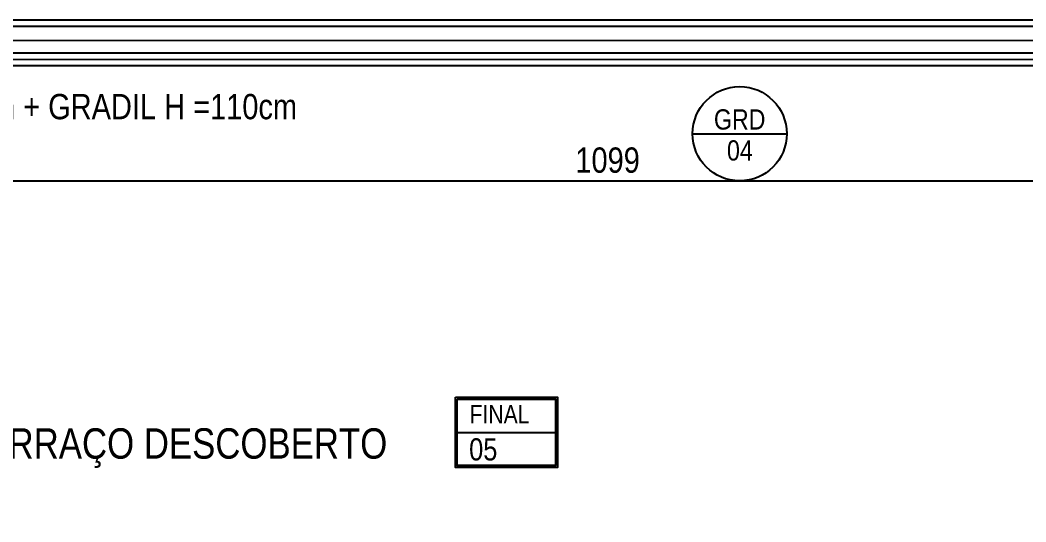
# Model space of a CAD drawing. Header units: metres. Extents: x -40 to 570, y -25 to 184.
# Drawn here: x 113.433 to 117.408, y 0.771 to 2.755 of the extents above; entities that cross this region are included whole.
import ezdxf
from ezdxf.enums import TextEntityAlignment as Align

# ---------------------------------------------------------------- set-up
doc = ezdxf.new("R2010")
doc.units = ezdxf.units.M
for name, color, linetype in [('ARQ-DIM', 2, 'Continuous'), ('ARQ-SIM', 1, 'Continuous'), ('ARQ-TXT', 2, 'Continuous'), ('DUPLEX SUPERIOR$0$ARQ-ALV ACAB', 4, 'Continuous'), ('DUPLEX SUPERIOR$0$ARQ-AUX', 7, 'Continuous'), ('DUPLEX SUPERIOR$0$ARQ-AUX2', 2, 'Continuous'), ('DUPLEX SUPERIOR$0$ARQ-HID', 7, 'Continuous')]:
    doc.layers.add(name, color=color, linetype=linetype)
doc.styles.add('Adesa', font='ARIALN.TTF')
doc.styles.add('M50', font='ARIALN.TTF', dxfattribs={"height": 0.15})
doc.dimstyles.new('ADESA 1-0050', dxfattribs={"dimtxt": 0.1, "dimasz": 0.1, "dimexe": 0.05, "dimexo": 0.05, "dimgap": 0.03, "dimtad": 1, "dimdec": 1, "dimlfac": 100, "dimzin": 12, "dimtxsty": 'Adesa', "dimblk": 'DOTSMALL', "dimcen": 1, "dimdle": 0.05, "dimclrd": 1, "dimclre": 1, "dimclrt": 256, "dimazin": 3, "dimtm": 1e-09, "dimtfac": 1, "dimtdec": 1, "dimtmove": 1, "dimatfit": 0, "dimldrblk": 'DOTSMALL', "dimfxl": 0.8, "dimtvp": 2, "dimtolj": 1, "dimtzin": 0, "dimarcsym": 0})

# ---------------------------------------------------------------- blocks, each defined once
blk = doc.blocks.new('DUPLEX SUPERIOR$0$planta duplex inferior tipo 1')
at = {"layer": 'DUPLEX SUPERIOR$0$ARQ-ALV ACAB'}
blk.add_lwpolyline([(-0.025, 0.0699), (-0.025, 5.96), (11.0749, 5.9601)], dxfattribs=at)
at = {"layer": 'DUPLEX SUPERIOR$0$ARQ-ALV ACAB', "elevation": 0}
blk.add_lwpolyline([(11.095, 5.7801), (0.155, 5.78), (0.155, 0.1049)], dxfattribs=at)
at = {"layer": 'DUPLEX SUPERIOR$0$ARQ-AUX'}
blk.add_line((11.095, 5.805, 0), (0.13, 5.8049, 0), dxfattribs=at)
blk.add_lwpolyline([(0, 0.1049), (0, 5.935), (11.095, 5.9351)], dxfattribs=at)
at = {"layer": 'DUPLEX SUPERIOR$0$ARQ-AUX2'}
for points in [[(11.095, 5.8801), (0.055, 5.88), (0.055, 0.1049)], [(11.095, 5.8301), (0.105, 5.83), (0.105, 0.1049)]]:
    blk.add_lwpolyline(points, dxfattribs=at)
blk = doc.blocks.new('DUPLEX SUPERIOR')
at = {"layer": 'DUPLEX SUPERIOR$0$ARQ-HID', "xscale": -1}
blk.add_blockref('DUPLEX SUPERIOR$0$planta duplex inferior tipo 1', (21.38, -3.2049, 0), dxfattribs=at)
blk = doc.blocks.new('_DotSmall')
at = {"color": 0, "linetype": 'ByBlock', "const_width": 0.5}
blk.add_lwpolyline([(-0.0625, 0, 1), (0.0625, 0, 1)], format="xyb", close=True, dxfattribs=at)
blk = doc.blocks.new('*D538')
at = {"layer": 'ARQ-DIM', "color": 1, "lineweight": -2, "transparency": 16777216}
for p, q in [((110.26, 2.2375), (110.26, 2.0699)), ((121.25, 2.2375), (121.25, 2.0699)), ((110.21, 2.1199), (121.3, 2.1199))]:
    blk.add_line(p, q, dxfattribs=at)
at = {"layer": 'Defpoints', "color": 0, "transparency": 16777216}
for p in [(110.26, 2.2875, 0), (121.25, 2.2875), (121.25, 2.1199)]:
    blk.add_point(p, dxfattribs=at)
at = {"layer": 'ARQ-DIM', "color": 1, "lineweight": -2, "transparency": 16777216, "xscale": 0.1, "yscale": 0.1, "zscale": 0.1, "rotation": 180}
blk.add_blockref('_DotSmall', (110.26, 2.1199), dxfattribs=at)
at = {"layer": 'ARQ-DIM', "color": 1, "lineweight": -2, "transparency": 16777216, "xscale": 0.1, "yscale": 0.1, "zscale": 0.1}
blk.add_blockref('_DotSmall', (121.25, 2.1199), dxfattribs=at)
at = {"layer": 'ARQ-DIM', "transparency": 16777216, "insert": (115.755, 2.201), "char_height": 0.1, "attachment_point": 5, "style": 'Adesa'}
blk.add_mtext('\\A1;1099', dxfattribs=at)
blk = doc.blocks.new('N AP')
for points in [[(0.3098, 0.5223), (0.8624, 0.5223), (0.8624, 0.1419), (0.3098, 0.1419)], [(0.3198, 0.5123), (0.8524, 0.5123), (0.8524, 0.1519), (0.3198, 0.1519)]]:
    blk.add_lwpolyline(points, close=True)
for points in [[(0.3198, 0.3321), (0.8524, 0.3321)], [(0.3198, 0.1519), (0.8524, 0.1519)]]:
    blk.add_lwpolyline(points)
at = {"insert": (0.3864, 0.4801), "char_height": 0.1, "attachment_point": 1, "style": 'Adesa'}
blk.add_mtext_dynamic_manual_height_columns('FINAL', width=0.3501, gutter_width=50, heights=[0], dxfattribs=at)
at = {"style": 'Adesa'}
blk.add_attdef('00', text='', height=0.1, dxfattribs=at).set_placement((0.5673, 0.171), align=Align.CENTER)
blk = doc.blocks.new('TIPO COTA$0$Chamada_planta')
at = {"layer": 'ARQ-SIM'}
blk.add_line((-1.241, 0), (1.241, 0), dxfattribs=at)
blk.add_circle((0, 0), 1.241, dxfattribs=at)
at = {"layer": 'ARQ-SIM', "color": 2, "style": 'Adesa'}
for tag, p in [('NUMERO', (0, 0.234)), ('C.D.', (0, -0.272))]:
    blk.add_attdef(tag, text='', height=0.5, dxfattribs=at).set_placement(p, align=Align.MIDDLE_CENTER)

msp = doc.modelspace()

# ---------------------------------------------------------------- block references
at = {"layer": 'ARQ-DIM'}
msp.add_blockref('DUPLEX SUPERIOR', (100, 0), dxfattribs=at)
at = {"layer": 'ARQ-SIM'}
ref = msp.add_blockref('TIPO COTA$0$Chamada_planta', (116.2769, 2.306, 0), dxfattribs=dict(at, xscale=0.15, yscale=0.15, zscale=0.15))
ref.add_attrib('NUMERO', 'GRD', dxfattribs={"color": 2, "height": 0.08, "style": 'Adesa'}).set_placement((116.2769, 2.3624, 0), align=Align.MIDDLE_CENTER)
ref.add_attrib('C.D.', '04', dxfattribs={"color": 2, "height": 0.08, "style": 'Adesa'}).set_placement((116.2777, 2.2399, 0), align=Align.MIDDLE_CENTER)
ref = msp.add_blockref('N AP', (114.9273, 0.8829, 0), dxfattribs=dict(at, xscale=0.73, yscale=0.73, zscale=0.73))
ref.add_attrib('00', '05', dxfattribs={"layer": '0', "height": 0.0876, "style": 'Adesa'}).set_placement((115.2636, 1.0142, 0), align=Align.CENTER)

# ---------------------------------------------------------------- texts
at = {"layer": 'ARQ-TXT'}
for s, height, style, p in [('MURETA H=100cm + GRADIL H =110cm', 0.1, 'Adesa', (113.4663, 2.4132, -0.0226)), ('TERRAÇO DESCOBERTO', 0.12, 'M50', (114.0482, 1.0638, 0))]:
    msp.add_text(s, height=height, dxfattribs=dict(at, style=style)).set_placement(p, align=Align.MIDDLE)

# ---------------------------------------------------------------- dimensions: what is measured, and where the dimension line sits
at = {"layer": 'ARQ-DIM'}
dim = msp.add_linear_dim(base=(121.25, 2.1199), p1=(110.26, 2.2875, 0), p2=(121.25, 2.2875), angle=180, dimstyle='ADESA 1-0050', dxfattribs=at)
dim.commit()
dim.dimension.update_dxf_attribs({"geometry": '*D538', "text_midpoint": (115.755, 2.201)})

doc.saveas('drawing.dxf')
